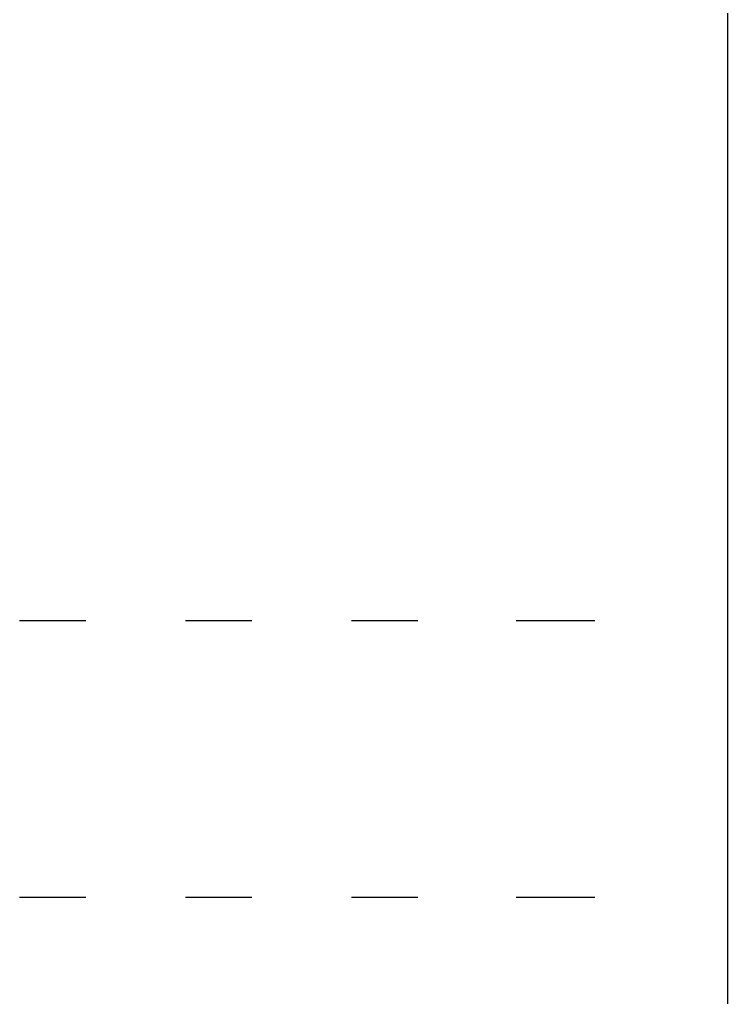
# Model space of a CAD drawing. Header units: millimetres. Extents: x 30 to 56197, y -4580 to 38782.
# Drawn here: x 44211 to 47600, y 29423 to 34102 of the extents above; entities that cross this region are included whole.
import ezdxf

# ---------------------------------------------------------------- set-up
doc = ezdxf.new("R2010")
doc.units = ezdxf.units.MM
doc.layers.add('A-ARCH-REF', color=8, linetype='CONTINUOUS')

msp = doc.modelspace()

# ---------------------------------------------------------------- linework, layer by layer
at = {"layer": 'A-ARCH-REF'}
for p, q in [((47600.3, 38781.7), (47600.3, 2451.8)), ((44211, 31226.2), (44528.7, 31226.2)), ((45005.3, 31226.2), (45323.1, 31226.2)), ((45799.7, 31226.2), (46117.5, 31226.2)), ((46588.2, 31226.2), (46964.8, 31226.2)), ((44211, 29902.2), (44528.7, 29902.2)), ((45005.3, 29902.2), (45323.1, 29902.2)), ((45799.7, 29902.2), (46117.5, 29902.2)), ((46588.2, 29902.2), (46964.8, 29902.2))]:
    msp.add_line(p, q, dxfattribs=at)

doc.saveas('drawing.dxf')
